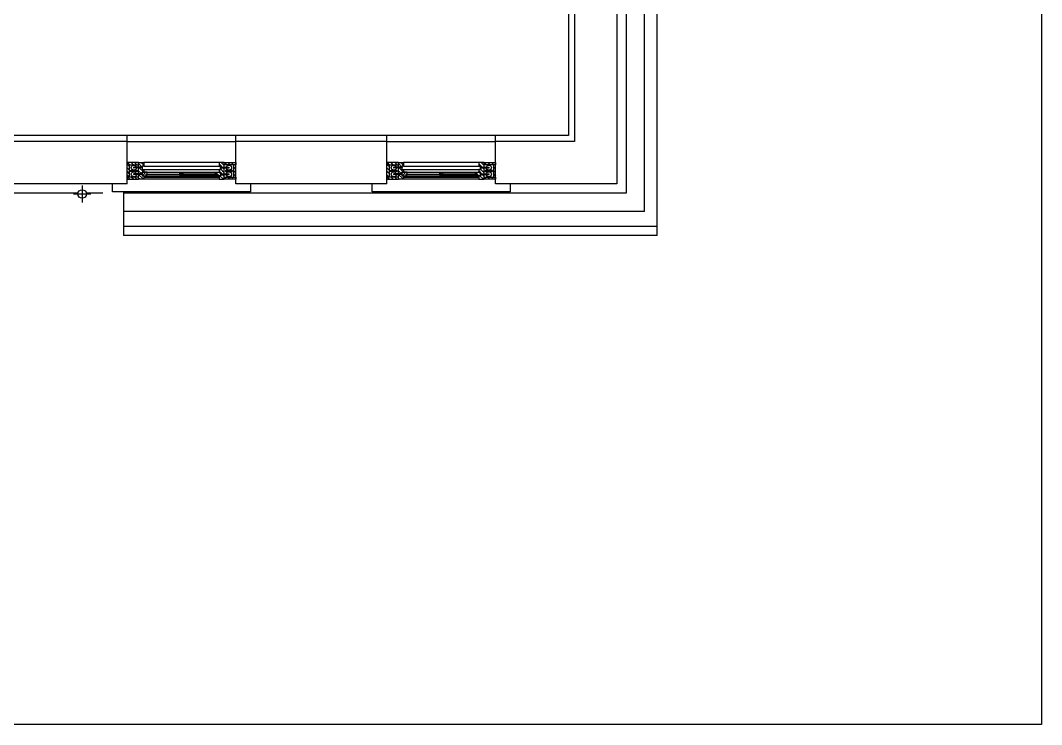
# Model space of a CAD drawing. Extents: x 297566 to 331206, y -129942 to -106182.
# Drawn here: x 326051 to 327716, y -112157 to -111008 of the extents above; entities that cross this region are included whole.
import ezdxf

# ---------------------------------------------------------------- set-up
doc = ezdxf.new("R2010")
doc.units = 0
doc.header["$LTSCALE"] = 50
doc.header["$MEASUREMENT"] = 0
doc.layers.get('0').update_dxf_attribs({"linetype": 'CONTINUOUS'})
doc.layers.add('h', color=5, linetype='CONTINUOUS')
pattern_1 = [(315, (251259.7005, -282476.867), (-3.928862, -3.928862), [])]
pattern_2 = [(315, (251273.4505, -282476.867), (-3.928862, -3.928862), [])]
pattern_3 = [(315, (251824.7005, -282476.867), (-3.928862, -3.928862), [])]
pattern_4 = [(315, (251838.4505, -282476.867), (-3.928862, -3.928862), [])]

# ---------------------------------------------------------------- blocks, each defined once
blk = doc.blocks.new('aera')
at = {"layer": 'h'}
h = blk.add_hatch(dxfattribs=at)
h.set_pattern_fill('ANSI31', color=256, scale=1.75, angle=360, style=0)
h.set_pattern_definition([(315, (251259.7005, -282441.04), (-3.928862, -3.928862), [])])
h.paths.add_polyline_path([(273062.4, -263797), (273062.4, -263792.5), (273037.4, -263792.5), (273037.4, -263797)])
h = blk.add_hatch(dxfattribs=at)
h.set_pattern_fill('ANSI31', color=256, scale=1.75, angle=360, style=0)
h.set_pattern_definition(pattern_1)
h.paths.add_polyline_path([(273041.9, -263824.3), (273037.4, -263824.3), (273037.4, -263797), (273041.9, -263797)])
h = blk.add_hatch(dxfattribs=at)
h.set_pattern_fill('ANSI31', color=256, scale=1.75, angle=360, style=0)
h.set_pattern_definition([(315, (306479.182, -247400.7636), (-3.92886205, -3.92886205), [])])
h.paths.add_polyline_path([(273069.9, -263821), (273073.6, -263821), (273073.6, -263828.8), (273069.9, -263828.8), (273062.4, -263828.8), (273062.4, -263792.5), (273073.6, -263792.5), (273073.6, -263800), (273069.9, -263800), (273069.9, -263807.5), (273073.6, -263807.5), (273073.6, -263813.5), (273069.9, -263813.5)])
h = blk.add_hatch(dxfattribs=at)
h.set_pattern_fill('ANSI31', color=256, scale=1.75, angle=360, style=0)
h.set_pattern_definition([(315, (306425.432, -247400.7636), (-3.92886205, -3.92886205), [])])
h.paths.add_polyline_path([(273241.1, -263821), (273237.4, -263821), (273237.4, -263828.8), (273241.1, -263828.8), (273248.6, -263828.8), (273248.6, -263792.5), (273237.4, -263792.5), (273237.4, -263800), (273241.1, -263800), (273241.1, -263807.5), (273237.4, -263807.5), (273237.4, -263813.5), (273241.1, -263813.5)])
h = blk.add_hatch(dxfattribs=at)
h.set_pattern_fill('ANSI31', color=256, scale=1.75, angle=360, style=0)
h.set_pattern_definition([(315, (251273.4505, -282441.04), (-3.928862, -3.928862), [])])
h.paths.add_polyline_path([(273248.6, -263797), (273248.6, -263792.5), (273273.6, -263792.5), (273273.6, -263797)])
h = blk.add_hatch(dxfattribs=at)
h.set_pattern_fill('ANSI31', color=256, scale=1.75, angle=360, style=0)
h.set_pattern_definition(pattern_2)
h.paths.add_polyline_path([(273269.1, -263824.3), (273273.6, -263824.3), (273273.6, -263797), (273269.1, -263797)])
h = blk.add_hatch(dxfattribs=at)
h.set_pattern_fill('ANSI31', color=256, scale=1.75, angle=360, style=0)
h.set_pattern_definition([(315, (251824.7005, -282441.04), (-3.928862, -3.928862), [])])
h.paths.add_polyline_path([(273627.4, -263797), (273627.4, -263792.5), (273602.4, -263792.5), (273602.4, -263797)])
h = blk.add_hatch(dxfattribs=at)
h.set_pattern_fill('ANSI31', color=256, scale=1.75, angle=360, style=0)
h.set_pattern_definition(pattern_3)
h.paths.add_polyline_path([(273606.9, -263824.3), (273602.4, -263824.3), (273602.4, -263797), (273606.9, -263797)])
h = blk.add_hatch(dxfattribs=at)
h.set_pattern_fill('ANSI31', color=256, scale=1.75, angle=360, style=0)
h.set_pattern_definition([(315, (307044.182, -247400.7636), (-3.92886205, -3.92886205), [])])
h.paths.add_polyline_path([(273634.9, -263821), (273638.6, -263821), (273638.6, -263828.8), (273634.9, -263828.8), (273627.4, -263828.8), (273627.4, -263792.5), (273638.6, -263792.5), (273638.6, -263800), (273634.9, -263800), (273634.9, -263807.5), (273638.6, -263807.5), (273638.6, -263813.5), (273634.9, -263813.5)])
h = blk.add_hatch(dxfattribs=at)
h.set_pattern_fill('ANSI31', color=256, scale=1.75, angle=360, style=0)
h.set_pattern_definition([(315, (306990.432, -247400.7636), (-3.92886205, -3.92886205), [])])
h.paths.add_polyline_path([(273806.1, -263821), (273802.4, -263821), (273802.4, -263828.8), (273806.1, -263828.8), (273813.6, -263828.8), (273813.6, -263792.5), (273802.4, -263792.5), (273802.4, -263800), (273806.1, -263800), (273806.1, -263807.5), (273802.4, -263807.5), (273802.4, -263813.5), (273806.1, -263813.5)])
h = blk.add_hatch(dxfattribs=at)
h.set_pattern_fill('ANSI31', color=256, scale=1.75, angle=360, style=0)
h.set_pattern_definition([(315, (251838.4505, -282441.04), (-3.928862, -3.928862), [])])
h.paths.add_polyline_path([(273813.6, -263797), (273813.6, -263792.5), (273838.6, -263792.5), (273838.6, -263797)])
h = blk.add_hatch(dxfattribs=at)
h.set_pattern_fill('ANSI31', color=256, scale=1.75, angle=360, style=0)
h.set_pattern_definition(pattern_4)
h.paths.add_polyline_path([(273834.1, -263824.3), (273838.6, -263824.3), (273838.6, -263797), (273834.1, -263797)])
h = blk.add_hatch(dxfattribs=at)
h.set_pattern_fill('ANSI31', color=256, scale=1.75, angle=360, style=0)
h.set_pattern_definition(pattern_1)
h.paths.add_polyline_path([(273044.4, -263811.8), (273044.4, -263809.3), (273059.9, -263809.3), (273059.9, -263811.8)])
h = blk.add_hatch(dxfattribs=at)
h.set_pattern_fill('ANSI31', color=256, scale=1.75, angle=270, style=0)
h.set_pattern_definition([(45, (291427.671, -286075.178), (3.928862, -3.928862), [])])
h.paths.add_polyline_path([(273078.9, -263817.3), (273081.1, -263817.3), (273081.1, -263813.5), (273069.9, -263813.5), (273069.9, -263821), (273078.9, -263821), (273078.9, -263819.3), (273078.9, -263818.5)])
h = blk.add_hatch(dxfattribs=at)
h.set_pattern_fill('ANSI31', color=256, scale=1.75, angle=360, style=0)
h.set_pattern_definition([(135, (265573.604, -247669.661), (3.928862, 3.928862), [])])
h.paths.add_polyline_path([(273153.2, -263819.8), (273157.7, -263819.8), (273159.2, -263819.2), (273159.2, -263818.5), (273157.5, -263818.5), (273157.5, -263817.3), (273159.2, -263817.3), (273159.2, -263814.8), (273151.7, -263814.8), (273151.7, -263817.3), (273153.5, -263817.3), (273153.5, -263818.5), (273151.7, -263818.5), (273151.7, -263819.2)])
h = blk.add_hatch(dxfattribs=at)
h.set_pattern_fill('ANSI31', color=256, scale=1.75, angle=270, style=0)
h.set_pattern_definition([(135, (254883.2963, -286075.178), (-3.928862, -3.928862), [])])
h.paths.add_polyline_path([(273232.1, -263817.3), (273229.9, -263817.3), (273229.9, -263813.5), (273241.1, -263813.5), (273241.1, -263821), (273232.1, -263821), (273232.1, -263819.3), (273232.1, -263818.5)])
h = blk.add_hatch(dxfattribs=at)
h.set_pattern_fill('ANSI31', color=256, scale=1.75, angle=360, style=0)
h.set_pattern_definition(pattern_2)
h.paths.add_polyline_path([(273266.6, -263811.8), (273266.6, -263809.3), (273251.1, -263809.3), (273251.1, -263811.8)])
h = blk.add_hatch(dxfattribs=at)
h.set_pattern_fill('ANSI31', color=256, scale=1.75, angle=360, style=0)
h.set_pattern_definition(pattern_3)
h.paths.add_polyline_path([(273609.4, -263811.8), (273609.4, -263809.3), (273624.9, -263809.3), (273624.9, -263811.8)])
h = blk.add_hatch(dxfattribs=at)
h.set_pattern_fill('ANSI31', color=256, scale=1.75, angle=270, style=0)
h.set_pattern_definition([(45, (291992.671, -286075.178), (3.928862, -3.928862), [])])
h.paths.add_polyline_path([(273643.9, -263817.3), (273646.1, -263817.3), (273646.1, -263813.5), (273634.9, -263813.5), (273634.9, -263821), (273643.9, -263821), (273643.9, -263819.3), (273643.9, -263818.5)])
h = blk.add_hatch(dxfattribs=at)
h.set_pattern_fill('ANSI31', color=256, scale=1.75, angle=360, style=0)
h.set_pattern_definition([(135, (266138.604, -247669.661), (3.928862, 3.928862), [])])
h.paths.add_polyline_path([(273718.2, -263819.8), (273722.7, -263819.8), (273724.2, -263819.2), (273724.2, -263818.5), (273722.5, -263818.5), (273722.5, -263817.3), (273724.2, -263817.3), (273724.2, -263814.8), (273716.7, -263814.8), (273716.7, -263817.3), (273718.5, -263817.3), (273718.5, -263818.5), (273716.7, -263818.5), (273716.7, -263819.2)])
h = blk.add_hatch(dxfattribs=at)
h.set_pattern_fill('ANSI31', color=256, scale=1.75, angle=270, style=0)
h.set_pattern_definition([(135, (255448.2963, -286075.178), (-3.928862, -3.928862), [])])
h.paths.add_polyline_path([(273797.1, -263817.3), (273794.9, -263817.3), (273794.9, -263813.5), (273806.1, -263813.5), (273806.1, -263821), (273797.1, -263821), (273797.1, -263819.3), (273797.1, -263818.5)])
h = blk.add_hatch(dxfattribs=at)
h.set_pattern_fill('ANSI31', color=256, scale=1.75, angle=360, style=0)
h.set_pattern_definition(pattern_4)
h.paths.add_polyline_path([(273831.6, -263811.8), (273831.6, -263809.3), (273816.1, -263809.3), (273816.1, -263811.8)])
h = blk.add_hatch(dxfattribs=at)
h.set_pattern_fill('ANSI31', color=256, scale=1.75, angle=360, style=0)
h.set_pattern_definition([(315, (251259.7005, -282472.79), (-3.928862, -3.928862), [])])
h.paths.add_polyline_path([(273062.4, -263828.8), (273062.4, -263824.3), (273037.4, -263824.3), (273037.4, -263828.8)])
h = blk.add_hatch(dxfattribs=at)
h.set_pattern_fill('ANSI31', color=256, scale=1.75, angle=360, style=0)
h.set_pattern_definition([(315, (251273.4505, -282472.79), (-3.928862, -3.928862), [])])
h.paths.add_polyline_path([(273248.6, -263828.8), (273248.6, -263824.3), (273273.6, -263824.3), (273273.6, -263828.8)])
h = blk.add_hatch(dxfattribs=at)
h.set_pattern_fill('ANSI31', color=256, scale=1.75, angle=360, style=0)
h.set_pattern_definition([(315, (251824.7005, -282472.79), (-3.928862, -3.928862), [])])
h.paths.add_polyline_path([(273627.4, -263828.8), (273627.4, -263824.3), (273602.4, -263824.3), (273602.4, -263828.8)])
h = blk.add_hatch(dxfattribs=at)
h.set_pattern_fill('ANSI31', color=256, scale=1.75, angle=360, style=0)
h.set_pattern_definition([(315, (251838.4505, -282472.79), (-3.928862, -3.928862), [])])
h.paths.add_polyline_path([(273813.6, -263828.8), (273813.6, -263824.3), (273838.6, -263824.3), (273838.6, -263828.8)])
for p, q in [((274189.9, -263931.3), (274189.9, -261406.3)), ((274162.4, -263898.8), (274162.4, -261481.3)), ((274102.4, -263413.8), (274102.4, -263838.8)), ((273273.6, -263733.8), (273037.4, -263733.8)), ((273273.6, -263746.3), (273273.6, -263733.8)), ((273602.4, -263746.3), (273602.4, -263733.8)), ((273838.6, -263733.8), (273602.4, -263733.8)), ((273838.6, -263746.3), (273838.6, -263733.8)), ((273037.4, -263838.8), (273037.4, -263746.3)), ((273037.4, -263746.3), (273273.6, -263746.3)), ((273273.6, -263838.8), (273273.6, -263746.3)), ((273602.4, -263838.8), (273602.4, -263746.3)), ((273602.4, -263746.3), (273838.6, -263746.3)), ((273838.6, -263838.8), (273838.6, -263746.3)), ((273237.4, -263792.5), (273073.6, -263792.5)), ((273073.6, -263800), (273239.4, -263800)), ((273273.6, -263798.7), (273273.6, -263797)), ((273802.4, -263792.5), (273638.6, -263792.5)), ((273638.6, -263800), (273804.4, -263800)), ((273838.6, -263798.7), (273838.6, -263797)), ((273069.9, -263802.5), (273052.1, -263802.5)), ((273069.9, -263804), (273052.1, -263804)), ((273069.9, -263817), (273052.1, -263817)), ((273069.9, -263818.5), (273052.1, -263818.5)), ((273069.9, -263807.5), (273241.1, -263807.5)), ((273069.9, -263813.5), (273241.1, -263813.5)), ((273078.9, -263821), (273237.4, -263821)), ((273241.1, -263802.5), (273258.9, -263802.5)), ((273241.1, -263804), (273258.9, -263804)), ((273241.1, -263817), (273258.9, -263817)), ((273241.1, -263818.5), (273258.9, -263818.5)), ((273634.9, -263802.5), (273617.1, -263802.5)), ((273634.9, -263804), (273617.1, -263804)), ((273634.9, -263817), (273617.1, -263817)), ((273634.9, -263818.5), (273617.1, -263818.5)), ((273634.9, -263807.5), (273806.1, -263807.5)), ((273634.9, -263813.5), (273806.1, -263813.5)), ((273643.9, -263821), (273802.4, -263821)), ((273806.1, -263802.5), (273823.9, -263802.5)), ((273806.1, -263804), (273823.9, -263804)), ((273806.1, -263817), (273823.9, -263817)), ((273806.1, -263818.5), (273823.9, -263818.5)), ((272939.9, -263841.9), (272939.9, -263879.4)), ((273073.6, -263824), (273237.4, -263824)), ((273237.4, -263828.8), (273073.6, -263828.8)), ((273638.6, -263824), (273802.4, -263824)), ((273802.4, -263828.8), (273638.6, -263828.8)), ((274102.4, -263838.8), (273838.6, -263838.8)), ((272921.1, -263860.7), (272958.6, -263860.7)), ((273029.9, -263856.3), (273029.9, -263951.3)), ((274189.9, -263951.3), (274189.9, -263883.8)), ((274162.4, -263898.8), (273029.9, -263898.8)), ((274189.9, -263931.3), (273029.9, -263931.3)), ((274189.9, -263951.3), (273029.9, -263951.3))]:
    blk.add_line(p, q, dxfattribs=at)
for points in [[(274122.4, -262273), (274122.4, -263858.8), (273029.9, -263858.8)], [(274009.9, -263413.8), (274009.9, -263746.3), (273838.6, -263746.3)], [(273997.4, -263413.8), (273997.4, -263733.8), (273838.6, -263733.8)], [(273037.4, -263746.3), (273037.4, -263733.8), (272608.6, -263733.8)], [(273602.4, -263733.8), (273273.6, -263733.8)], [(273037.4, -263746.3), (272608.6, -263746.3)], [(273602.4, -263746.3), (273273.6, -263746.3)], [(273069.9, -263821), (273073.6, -263821), (273073.6, -263828.8), (273069.9, -263828.8), (273062.4, -263828.8), (273062.4, -263792.5), (273073.6, -263792.5), (273073.6, -263800), (273069.9, -263800), (273069.9, -263807.5), (273073.6, -263807.5), (273073.6, -263813.5), (273069.9, -263813.5), (273069.9, -263821)], [(273241.1, -263821), (273237.4, -263821), (273237.4, -263828.8), (273241.1, -263828.8), (273248.6, -263828.8), (273248.6, -263792.5), (273237.4, -263792.5), (273237.4, -263800), (273241.1, -263800), (273241.1, -263807.5), (273237.4, -263807.5), (273237.4, -263813.5), (273241.1, -263813.5), (273241.1, -263821)], [(273634.9, -263821), (273638.6, -263821), (273638.6, -263828.8), (273634.9, -263828.8), (273627.4, -263828.8), (273627.4, -263792.5), (273638.6, -263792.5), (273638.6, -263800), (273634.9, -263800), (273634.9, -263807.5), (273638.6, -263807.5), (273638.6, -263813.5), (273634.9, -263813.5), (273634.9, -263821)], [(273806.1, -263821), (273802.4, -263821), (273802.4, -263828.8), (273806.1, -263828.8), (273813.6, -263828.8), (273813.6, -263792.5), (273802.4, -263792.5), (273802.4, -263800), (273806.1, -263800), (273806.1, -263807.5), (273802.4, -263807.5), (273802.4, -263813.5), (273806.1, -263813.5), (273806.1, -263821)], [(273069.9, -263816.3), (273069.9, -263813.5)], [(273069.9, -263816.3), (273069.9, -263813.5)], [(273153.2, -263819.8), (273157.7, -263819.8), (273159.2, -263819.2), (273159.2, -263818.5), (273157.5, -263818.5), (273157.5, -263817.3), (273159.2, -263817.3), (273159.2, -263814.8), (273151.7, -263814.8), (273151.7, -263817.3), (273153.5, -263817.3), (273153.5, -263818.5), (273151.7, -263818.5), (273151.7, -263819.2), (273153.2, -263819.8)], [(273241.1, -263816.3), (273241.1, -263813.5)], [(273634.9, -263816.3), (273634.9, -263813.5)], [(273634.9, -263816.3), (273634.9, -263813.5)], [(273718.2, -263819.8), (273722.7, -263819.8), (273724.2, -263819.2), (273724.2, -263818.5), (273722.5, -263818.5), (273722.5, -263817.3), (273724.2, -263817.3), (273724.2, -263814.8), (273716.7, -263814.8), (273716.7, -263817.3), (273718.5, -263817.3), (273718.5, -263818.5), (273716.7, -263818.5), (273716.7, -263819.2), (273718.2, -263819.8)], [(273806.1, -263816.3), (273806.1, -263813.5)], [(273037.4, -263838.8), (272608.6, -263838.8)], [(273305.5, -263838.8), (273305.5, -263856.3), (273005.5, -263856.3), (273005.5, -263838.8)], [(273602.4, -263838.8), (273273.6, -263838.8)], [(273870.5, -263838.8), (273870.5, -263856.3), (273570.5, -263856.3), (273570.5, -263838.8)], [(272930.7, -263858.8), (272277.4, -263858.8), (272277.4, -263918.8)], [(272984.9, -263858.8), (272949, -263858.8)]]:
    blk.add_lwpolyline(points, dxfattribs=at)
for points in [[(273062.4, -263797), (273062.4, -263792.5), (273037.4, -263792.5), (273037.4, -263797)], [(273041.9, -263824.3), (273037.4, -263824.3), (273037.4, -263797), (273041.9, -263797)], [(273248.6, -263797), (273248.6, -263792.5), (273273.6, -263792.5), (273273.6, -263797)], [(273269.1, -263824.3), (273273.6, -263824.3), (273273.6, -263797), (273269.1, -263797)], [(273627.4, -263797), (273627.4, -263792.5), (273602.4, -263792.5), (273602.4, -263797)], [(273606.9, -263824.3), (273602.4, -263824.3), (273602.4, -263797), (273606.9, -263797)], [(273813.6, -263797), (273813.6, -263792.5), (273838.6, -263792.5), (273838.6, -263797)], [(273834.1, -263824.3), (273838.6, -263824.3), (273838.6, -263797), (273834.1, -263797)], [(273044.4, -263811.8), (273044.4, -263809.3), (273059.9, -263809.3), (273059.9, -263811.8)], [(273078.9, -263817.3), (273081.1, -263817.3), (273081.1, -263813.5), (273069.9, -263813.5), (273069.9, -263821), (273078.9, -263821), (273078.9, -263819.3), (273078.9, -263818.5)], [(273153.5, -263817.3), (273153.5, -263818.5), (273078.9, -263818.5), (273078.9, -263817.3)], [(273081.1, -263818.5), (273078.9, -263818.5), (273078.9, -263821)], [(273157.5, -263817.3), (273157.5, -263818.5), (273232.1, -263818.5), (273232.1, -263817.3)], [(273232.1, -263817.3), (273229.9, -263817.3), (273229.9, -263813.5), (273241.1, -263813.5), (273241.1, -263821), (273232.1, -263821), (273232.1, -263819.3), (273232.1, -263818.5)], [(273229.9, -263818.5), (273232.1, -263818.5), (273232.1, -263821)], [(273266.6, -263811.8), (273266.6, -263809.3), (273251.1, -263809.3), (273251.1, -263811.8)], [(273609.4, -263811.8), (273609.4, -263809.3), (273624.9, -263809.3), (273624.9, -263811.8)], [(273643.9, -263817.3), (273646.1, -263817.3), (273646.1, -263813.5), (273634.9, -263813.5), (273634.9, -263821), (273643.9, -263821), (273643.9, -263819.3), (273643.9, -263818.5)], [(273718.5, -263817.3), (273718.5, -263818.5), (273643.9, -263818.5), (273643.9, -263817.3)], [(273646.1, -263818.5), (273643.9, -263818.5), (273643.9, -263821)], [(273722.5, -263817.3), (273722.5, -263818.5), (273797.1, -263818.5), (273797.1, -263817.3)], [(273797.1, -263817.3), (273794.9, -263817.3), (273794.9, -263813.5), (273806.1, -263813.5), (273806.1, -263821), (273797.1, -263821), (273797.1, -263819.3), (273797.1, -263818.5)], [(273794.9, -263818.5), (273797.1, -263818.5), (273797.1, -263821)], [(273831.6, -263811.8), (273831.6, -263809.3), (273816.1, -263809.3), (273816.1, -263811.8)], [(273062.4, -263828.8), (273062.4, -263824.3), (273037.4, -263824.3), (273037.4, -263828.8)], [(273248.6, -263828.8), (273248.6, -263824.3), (273273.6, -263824.3), (273273.6, -263828.8)], [(273627.4, -263828.8), (273627.4, -263824.3), (273602.4, -263824.3), (273602.4, -263828.8)], [(273813.6, -263828.8), (273813.6, -263824.3), (273838.6, -263824.3), (273838.6, -263828.8)]]:
    blk.add_lwpolyline(points, close=True, dxfattribs=at)
for centre, radius in [((273052.1, -263803.3), 5.62), ((273258.9, -263803.3), 5.62), ((273617.1, -263803.3), 5.62), ((273823.9, -263803.3), 5.62), ((273052.1, -263817.8), 5.62), ((273258.9, -263817.8), 5.62), ((273617.1, -263817.8), 5.62), ((273823.9, -263817.8), 5.62), ((272939.9, -263860.7), 9.38)]:
    blk.add_circle(centre, radius, dxfattribs=at)
for centre, radius, start, end in [((273052.1, -263803.3), 0.75, 90, 270), ((273052.1, -263817.8), 0.75, 90, 270), ((273069.9, -263803.3), 1.25, 270, 90), ((273069.9, -263817.8), 1.25, 270, 90), ((273241.1, -263803.3), 1.25, 90, 270), ((273241.1, -263817.8), 1.25, 90, 270), ((273258.9, -263803.3), 0.75, 270, 90), ((273258.9, -263817.8), 0.75, 270, 90), ((273617.1, -263803.3), 0.75, 90, 270), ((273617.1, -263817.8), 0.75, 90, 270), ((273634.9, -263803.3), 1.25, 270, 90), ((273634.9, -263817.8), 1.25, 270, 90), ((273806.1, -263803.3), 1.25, 90, 270), ((273806.1, -263817.8), 1.25, 90, 270), ((273823.9, -263803.3), 0.75, 270, 90), ((273823.9, -263817.8), 0.75, 270, 90)]:
    blk.add_arc(centre, radius, start, end, dxfattribs=at)

msp = doc.modelspace()

# ---------------------------------------------------------------- linework, layer by layer
msp.add_lwpolyline([(322609.65651, -108966.14769), (327716.28519, -108966.14769), (327716.28519, -112156.97595), (322609.65651, -112156.97595)], close=True)

# ---------------------------------------------------------------- block references
at = {"layer": 'h', "xscale": 0.75, "yscale": 0.75, "zscale": 0.75}
msp.add_blockref('aera', (121447.03733, 86604.26481), dxfattribs=at)

doc.saveas('drawing.dxf')
